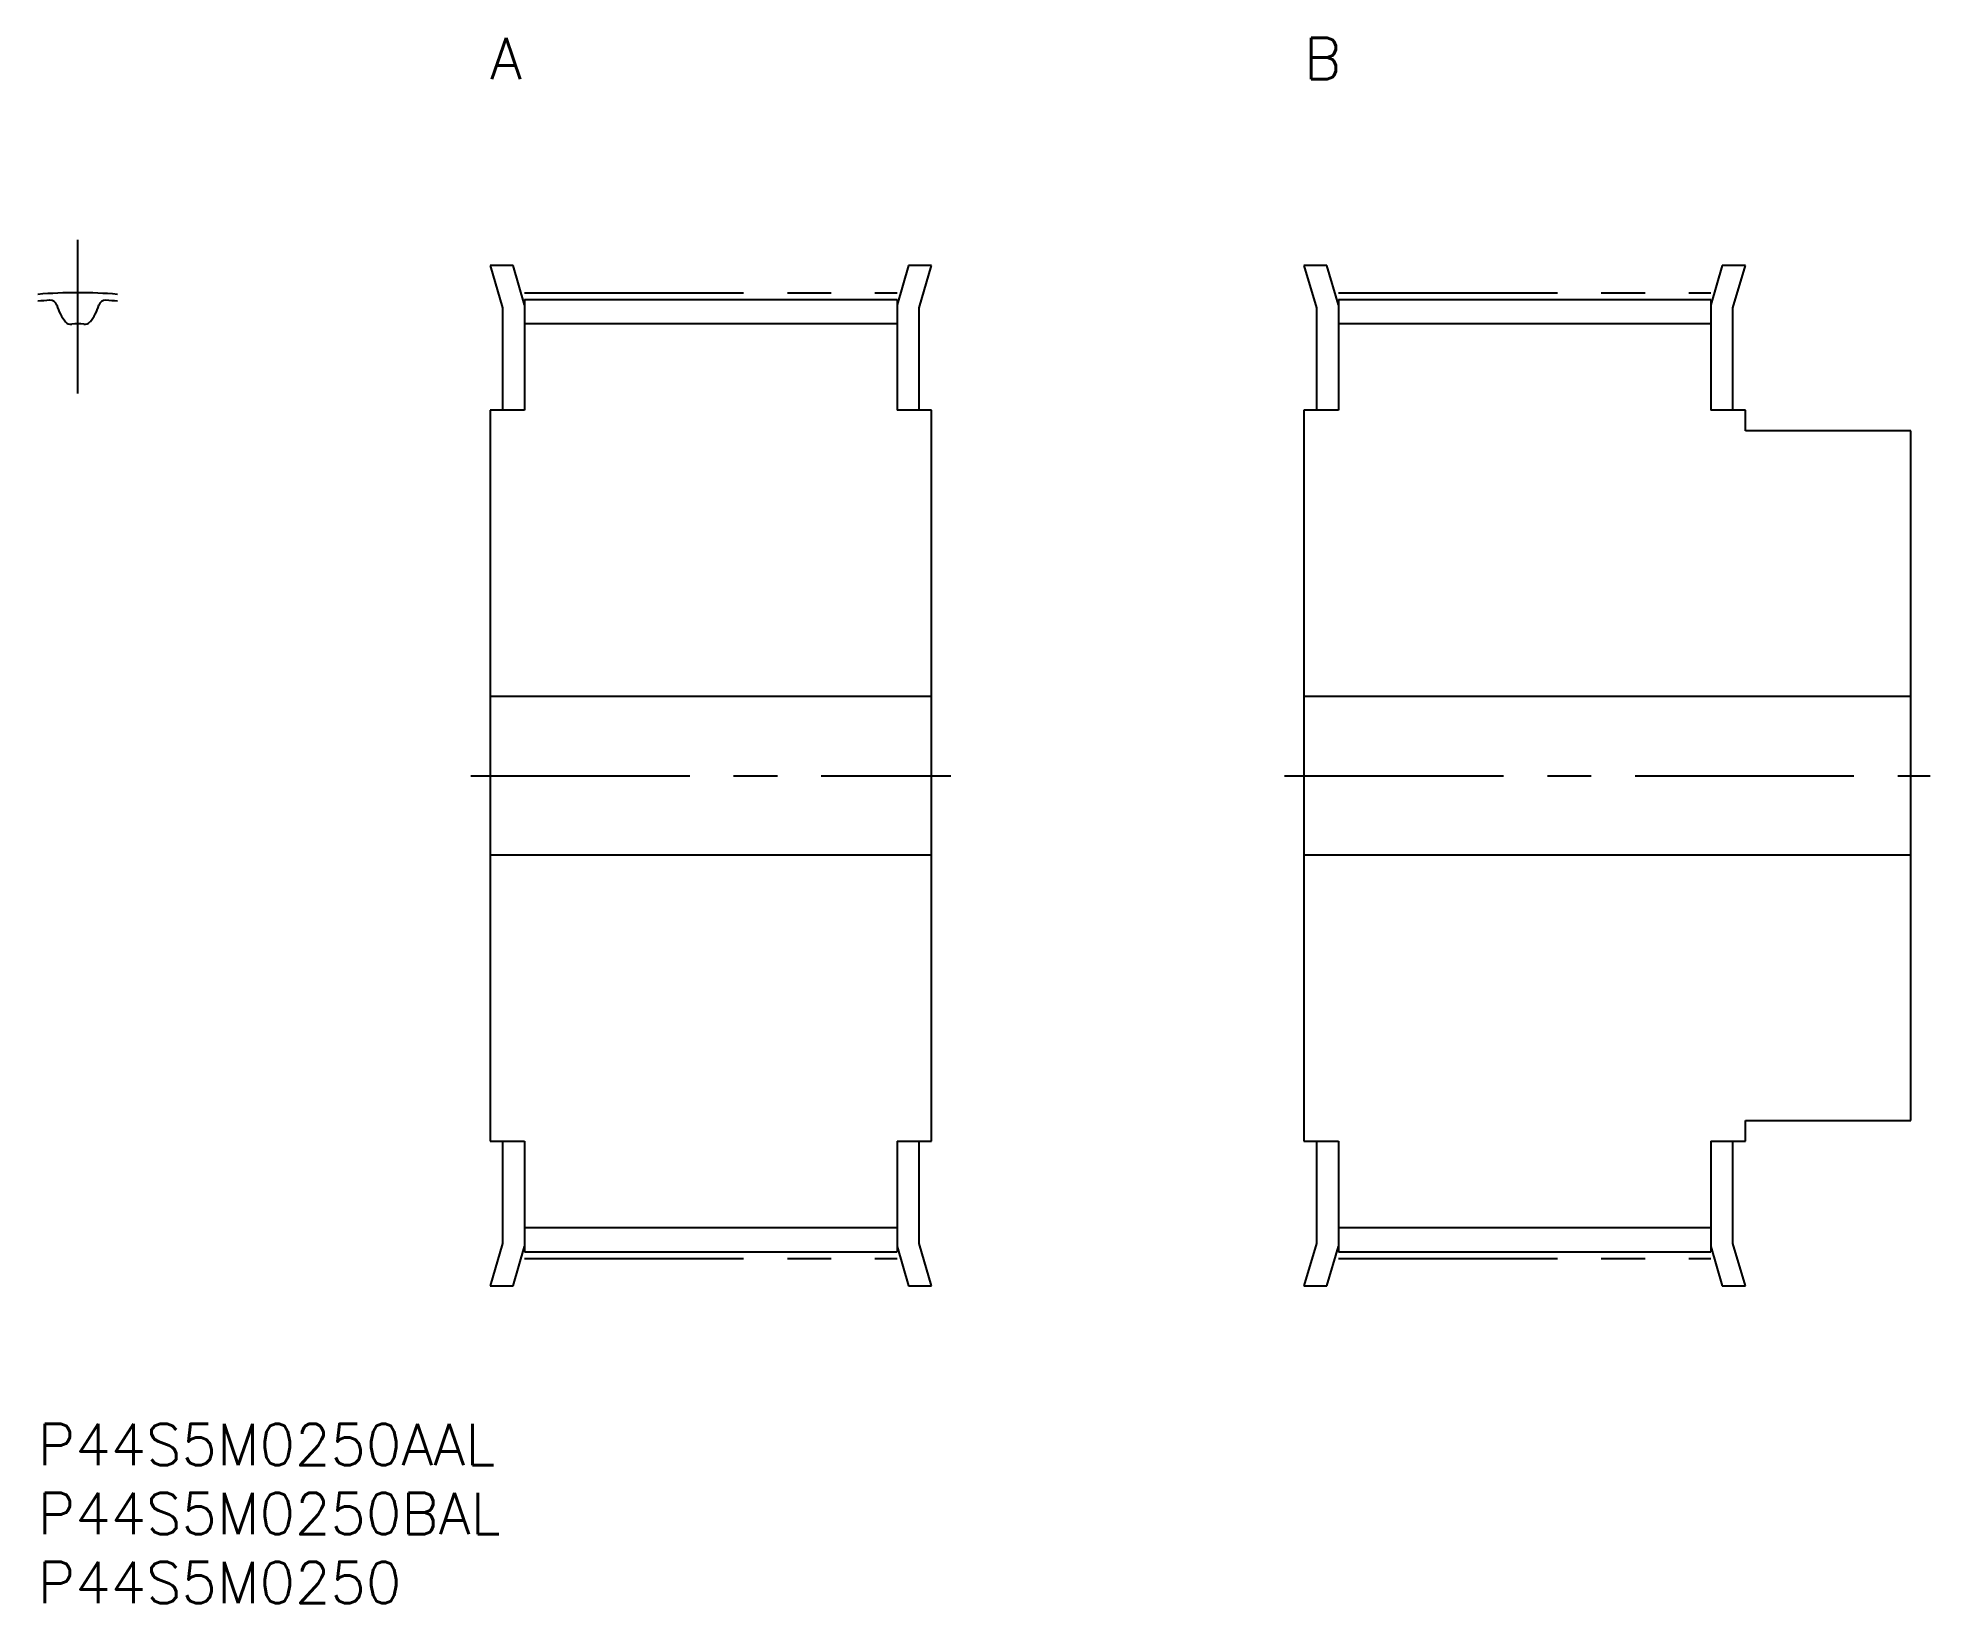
# Model space of a CAD drawing. Extents: x 0 to 137, y -13 to 100.
import ezdxf

# ---------------------------------------------------------------- set-up
doc = ezdxf.new("R2010")
doc.units = 0
doc.header["$LTSCALE"] = 0.5
doc.linetypes.add('CENTER', pattern=[50.8, 31.75, -6.35, 6.35, -6.35])
for name, color, linetype in [('MSM_CENTER', 1, 'CENTER'), ('MSM_CONTINUOUS', 7, 'CONTINUOUS'), ('MSM_PART_NUMBER', 7, 'CONTINUOUS')]:
    doc.layers.add(name, color=color, linetype=linetype)
doc.styles.get("Standard").update_dxf_attribs({"font": 'txt.shx', "height": 1, "bigfont": 'bigfont.shx'})

# ---------------------------------------------------------------- blocks, each defined once
blk = doc.blocks.new('*U36')
at = {"layer": 'MSM_PART_NUMBER'}
blk.add_text('A', height=3, dxfattribs=at).set_placement((32.79, 97.5))
blk = doc.blocks.new('*U37')
at = {"layer": 'MSM_PART_NUMBER'}
blk.add_text('B', height=3, dxfattribs=at).set_placement((91.79, 97.5))
blk = doc.blocks.new('*U38')
at = {"layer": 'MSM_PART_NUMBER'}
blk.add_text('P44S5M0250', height=3, dxfattribs=at).set_placement((0, -13))
blk = doc.blocks.new('*U39')
at = {"layer": 'MSM_PART_NUMBER'}
blk.add_text('P44S5M0250BAL', height=3, dxfattribs=at).set_placement((0, -8))
blk = doc.blocks.new('*U40')
at = {"layer": 'MSM_PART_NUMBER'}
blk.add_text('P44S5M0250AAL', height=3, dxfattribs=at).set_placement((0, -3))

msp = doc.modelspace()

# ---------------------------------------------------------------- linework, layer by layer
at = {"layer": 'MSM_CENTER'}
for p, q in [((2.89, 74.71), (2.89, 85.85)), ((35.29, 82.01), (62.29, 82.01)), ((94.29, 82.01), (121.29, 82.01)), ((31.39, 47), (66.19, 47)), ((90.39, 47), (137.19, 47)), ((35.29, 11.98), (62.29, 11.98)), ((94.29, 11.98), (121.29, 11.98))]:
    msp.add_line(p, q, dxfattribs=at)
msp.add_arc((2.89, 47), 35.02, 85.2601, 94.7399, dxfattribs=at)
at = {"layer": 'MSM_CONTINUOUS'}
for p, q in [((34.45, 84), (32.79, 84)), ((32.79, 84), (33.69, 80.92)), ((35.29, 81.15), (34.45, 84)), ((63.12, 84), (62.29, 81.15)), ((64.79, 84), (63.12, 84)), ((63.89, 80.92), (64.79, 84)), ((93.45, 84), (91.79, 84)), ((91.79, 84), (92.69, 80.92)), ((94.29, 81.15), (93.45, 84)), ((122.12, 84), (121.29, 81.15)), ((123.79, 84), (122.12, 84)), ((122.89, 80.92), (123.79, 84)), ((35.29, 81.53), (35.29, 73.5)), ((35.29, 81.53), (62.29, 81.53)), ((62.29, 81.53), (62.29, 73.5)), ((94.29, 81.53), (94.29, 73.5)), ((94.29, 81.53), (121.29, 81.53)), ((121.29, 81.53), (121.29, 73.5)), ((33.69, 80.92), (33.69, 73.5)), ((62.29, 79.77), (35.29, 79.77)), ((63.89, 73.5), (63.89, 80.92)), ((92.69, 80.92), (92.69, 73.5)), ((121.29, 79.77), (94.29, 79.77)), ((122.89, 73.5), (122.89, 80.92)), ((32.79, 73.5), (32.79, 20.5)), ((35.29, 73.5), (32.79, 73.5)), ((64.79, 73.5), (62.29, 73.5)), ((64.79, 20.5), (64.79, 73.5)), ((91.79, 73.5), (91.79, 20.5)), ((94.29, 73.5), (91.79, 73.5)), ((123.79, 73.5), (121.29, 73.5)), ((123.79, 72), (123.79, 73.5)), ((135.79, 72), (123.79, 72)), ((135.79, 22), (135.79, 72)), ((64.79, 52.75), (32.79, 52.75)), ((135.79, 52.75), (91.79, 52.75)), ((32.79, 41.25), (64.79, 41.25)), ((91.79, 41.25), (135.79, 41.25)), ((123.79, 20.5), (123.79, 22)), ((123.79, 22), (135.79, 22)), ((32.79, 20.5), (35.29, 20.5)), ((33.69, 20.5), (33.69, 13.08)), ((35.29, 20.5), (35.29, 12.47)), ((62.29, 20.5), (62.29, 12.47)), ((62.29, 20.5), (64.79, 20.5)), ((63.89, 13.08), (63.89, 20.5)), ((91.79, 20.5), (94.29, 20.5)), ((92.69, 20.5), (92.69, 13.08)), ((94.29, 20.5), (94.29, 12.47)), ((121.29, 20.5), (121.29, 12.47)), ((121.29, 20.5), (123.79, 20.5)), ((122.89, 13.08), (122.89, 20.5)), ((35.29, 14.24), (62.29, 14.24)), ((94.29, 14.24), (121.29, 14.24)), ((33.69, 13.08), (32.79, 10)), ((34.45, 10), (35.29, 12.85)), ((35.29, 12.47), (62.29, 12.47)), ((62.29, 12.85), (63.12, 10)), ((64.79, 10), (63.89, 13.08)), ((92.69, 13.08), (91.79, 10)), ((93.45, 10), (94.29, 12.85)), ((94.29, 12.47), (121.29, 12.47)), ((121.29, 12.85), (122.12, 10)), ((123.79, 10), (122.89, 13.08)), ((32.79, 10), (34.45, 10)), ((63.12, 10), (64.79, 10)), ((91.79, 10), (93.45, 10)), ((122.12, 10), (123.79, 10))]:
    msp.add_line(p, q, dxfattribs=at)
for centre, radius, start, end in [((2.89, 47), 34.53, 93.3759, 94.8059), ((0.89, 80.98), 0.5, 16.1742, 93.3759), ((4.52, 82.01), 3.27, 195.9768, 219.991), ((1.27, 82.01), 3.28, 320.009, 344.0232), ((4.9, 80.98), 0.5, 86.6241, 163.8258), ((2.89, 47), 34.53, 85.1941, 86.6241), ((2.39, 80.23), 0.5, 219.991, 277.6274), ((2.89, 76.49), 3.28, 82.3726, 97.6274), ((3.39, 80.23), 0.5, 262.3726, 320.009)]:
    msp.add_arc(centre, radius, start, end, dxfattribs=at)

# ---------------------------------------------------------------- block references
for name in ['*U36', '*U37', '*U40', '*U39', '*U38']:
    msp.add_blockref(name, (0, 0), dxfattribs=at)

doc.saveas('drawing.dxf')
